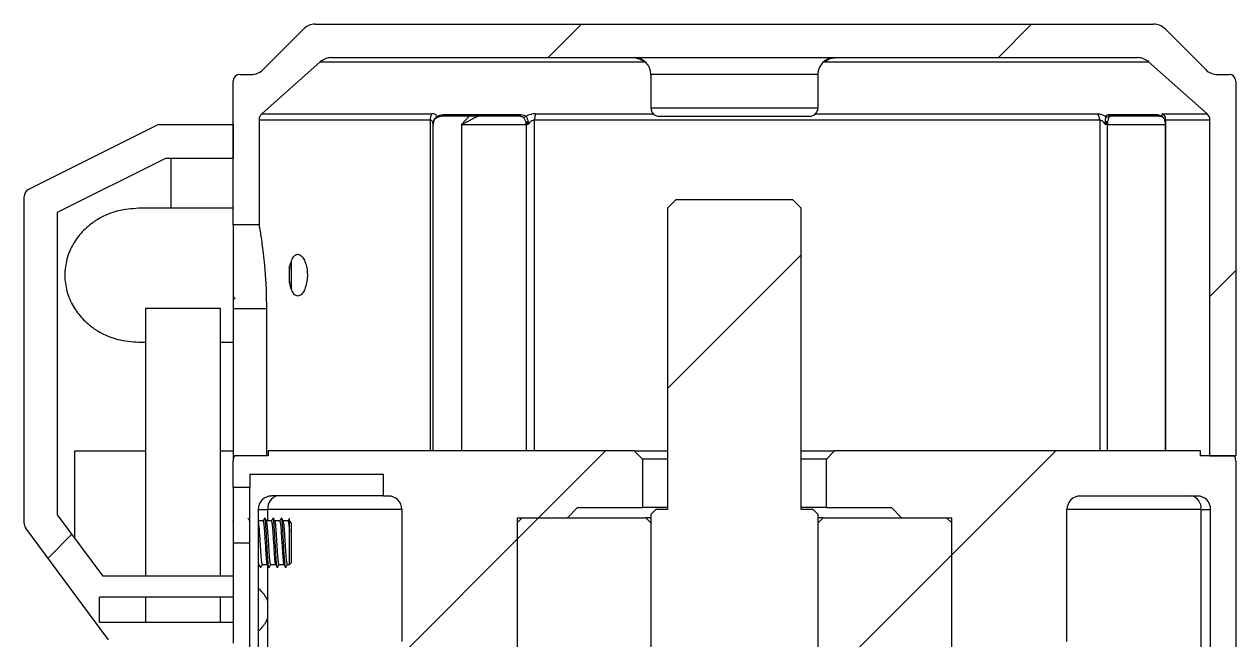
# Model space of a CAD drawing. Header units: millimetres. Extents: x 0 to 279, y 0 to 216.
# Drawn here: x 228.32 to 240.4, y 115.49 to 121.62 of the extents above; entities that cross this region are included whole.
import ezdxf

# ---------------------------------------------------------------- set-up
doc = ezdxf.new("R2010")
doc.units = ezdxf.units.MM
doc.layers.add('TITLE_BLOCK_TEXT', color=8, linetype='Continuous')

msp = doc.modelspace()

# ---------------------------------------------------------------- hatches: boundary and pattern name
at = {"layer": 'TITLE_BLOCK_TEXT', "linetype": 'Continuous', "lineweight": 18}
h = msp.add_hatch(dxfattribs=at)
h.set_pattern_fill('ANSI31', color=256, style=0)
edge = h.paths.add_edge_path(flags=0)
edge.add_line((230.404, 121.058), (230.404, 119.625))
edge.add_line((230.404, 119.625), (230.663, 119.625))
edge.add_line((230.663, 119.625), (230.663, 120.671))
edge.add_arc((230.746, 120.671), 0.0833, 131.5434, 180, ccw=False)
edge.add_line((230.691, 120.733), (231.274, 121.25))
edge.add_arc((231.384, 121.125), 0.167, 90, 131.5434, ccw=False)
edge.add_line((231.384, 121.291), (239.425, 121.291))
edge.add_arc((239.425, 121.125), 0.167, 48.4566, 90, ccw=False)
edge.add_line((239.535, 121.25), (240.118, 120.733))
edge.add_arc((240.063, 120.671), 0.0833, 0, 48.4566, ccw=False)
edge.add_line((240.146, 120.671), (240.146, 117.325))
edge.add_line((240.146, 117.325), (240.404, 117.325))
edge.add_line((240.404, 117.325), (240.404, 121.058))
edge.add_arc((240.338, 121.058), 0.0667, 0, 90)
edge.add_line((240.338, 121.125), (240.223, 121.125))
edge.add_arc((240.223, 121.291), 0.167, 225, 270.0044, ccw=False)
edge.add_line((240.106, 121.174), (239.703, 121.576))
edge.add_arc((239.585, 121.458), 0.167, 45, 90)
edge.add_line((239.585, 121.625), (231.223, 121.625))
edge.add_arc((231.223, 121.458), 0.167, 90, 135)
edge.add_line((231.106, 121.576), (230.703, 121.174))
edge.add_arc((230.585, 121.291), 0.167, 269.9956, 315, ccw=False)
edge.add_line((230.585, 121.125), (230.471, 121.125))
edge.add_arc((230.471, 121.058), 0.0667, 90, 180)
h = msp.add_hatch(dxfattribs=at)
h.set_pattern_fill('ANSI31', color=256, style=0)
edge = h.paths.add_edge_path(flags=0)
edge.add_line((228.654, 119.752), (229.733, 120.291))
edge.add_line((229.733, 120.291), (230.404, 120.291))
edge.add_line((230.404, 120.291), (230.404, 120.625))
edge.add_line((230.404, 120.625), (229.674, 120.625))
edge.add_arc((229.674, 120.541), 0.0833, 90, 116.5651)
edge.add_line((229.637, 120.616), (228.367, 119.981))
edge.add_arc((228.404, 119.907), 0.0833, 116.5651, 180)
edge.add_line((228.321, 119.907), (228.321, 116.652))
edge.add_arc((228.404, 116.652), 0.0833, 180, 216.6071)
edge.add_line((228.338, 116.603), (229.163, 115.492))
edge.add_arc((229.23, 115.541), 0.0833, 216.6071, 270)
edge.add_line((229.23, 115.458), (230.404, 115.458))
edge.add_line((230.404, 115.458), (230.404, 115.666))
edge.add_line((230.404, 115.666), (229.071, 115.666))
edge.add_line((229.071, 115.666), (229.071, 115.916))
edge.add_line((229.071, 115.916), (230.404, 115.916))
edge.add_line((230.404, 115.916), (230.404, 116.125))
edge.add_line((230.404, 116.125), (229.108, 116.125))
edge.add_line((229.108, 116.125), (228.654, 116.735))
edge.add_line((228.654, 116.735), (228.654, 119.752))
h = msp.add_hatch(dxfattribs=at)
h.set_pattern_fill('ANSI31', color=256, style=0)
h.paths.add_polyline_path([(235.988, 119.875), (234.821, 119.875), (234.738, 119.791), (234.738, 116.791), (234.621, 116.791), (234.571, 116.741), (234.571, 99.741), (234.654, 99.658), (236.071, 99.658), (236.071, 102.075), (236.238, 102.152), (236.238, 116.741), (236.188, 116.791), (236.071, 116.791), (236.071, 119.791)], flags=0)
h = msp.add_hatch(dxfattribs=at)
h.set_pattern_fill('ANSI31', color=256, style=0)
edge = h.paths.add_edge_path(flags=0)
edge.add_arc((231.954, 116.791), 0.133, 0, 90.0108, ccw=False)
edge.add_line((232.088, 116.791), (232.088, 115.475))
edge.add_line((232.088, 115.475), (232.154, 115.408))
edge.add_line((232.154, 115.408), (232.154, 115.125))
edge.add_line((232.154, 115.125), (232.204, 115.075))
edge.add_line((232.204, 115.075), (233.179, 115.075))
edge.add_line((233.179, 115.075), (233.238, 115.241))
edge.add_line((233.238, 115.241), (233.238, 116.708))
edge.add_line((233.238, 116.708), (233.738, 116.708))
edge.add_line((233.738, 116.708), (233.838, 116.808))
edge.add_line((233.838, 116.808), (234.488, 116.808))
edge.add_line((234.488, 116.808), (234.488, 117.291))
edge.add_line((234.488, 117.291), (234.404, 117.375))
edge.add_line((234.404, 117.375), (230.754, 117.375))
edge.add_line((230.754, 117.375), (230.754, 117.325))
edge.add_line((230.754, 117.325), (230.418, 117.325))
edge.add_arc((230.504, 117.275), 0.1, 150, 180)
edge.add_line((230.404, 117.275), (230.404, 117.008))
edge.add_line((230.404, 117.008), (230.571, 117.008))
edge.add_line((230.571, 117.008), (230.571, 117.141))
edge.add_line((230.571, 117.141), (231.904, 117.141))
edge.add_line((231.904, 117.141), (231.904, 116.925))
edge.add_line((231.904, 116.925), (231.954, 116.925))
h = msp.add_hatch(dxfattribs=at)
h.set_pattern_fill('ANSI31', color=256, style=0)
edge = h.paths.add_edge_path(flags=0)
edge.add_line((238.654, 115.408), (238.721, 115.475))
edge.add_line((238.721, 115.475), (238.721, 116.791))
edge.add_arc((238.854, 116.791), 0.133, 90, 180, ccw=False)
edge.add_line((238.854, 116.925), (240.021, 116.925))
edge.add_arc((240.021, 116.791), 0.133, 0, 90, ccw=False)
edge.add_line((240.154, 116.791), (240.154, 115.241))
edge.add_line((240.154, 115.241), (240.404, 115.241))
edge.add_line((240.404, 115.241), (240.404, 117.275))
edge.add_arc((240.304, 117.275), 0.1, 0, 30)
edge.add_line((240.391, 117.325), (240.054, 117.325))
edge.add_line((240.054, 117.325), (240.054, 117.375))
edge.add_line((240.054, 117.375), (236.404, 117.375))
edge.add_line((236.404, 117.375), (236.321, 117.291))
edge.add_line((236.321, 117.291), (236.321, 116.808))
edge.add_line((236.321, 116.808), (236.971, 116.808))
edge.add_line((236.971, 116.808), (237.071, 116.708))
edge.add_line((237.071, 116.708), (237.571, 116.708))
edge.add_line((237.571, 116.708), (237.571, 115.241))
edge.add_line((237.571, 115.241), (237.629, 115.075))
edge.add_line((237.629, 115.075), (238.604, 115.075))
edge.add_line((238.604, 115.075), (238.654, 115.125))
edge.add_line((238.654, 115.125), (238.654, 115.408))
h = msp.add_hatch(dxfattribs=at)
h.set_pattern_fill('ANSI31', color=256, style=0)
h.paths.add_polyline_path([(233.238, 115.425), (233.288, 115.375), (234.521, 115.375), (234.571, 115.425), (234.571, 116.658), (234.521, 116.708), (233.288, 116.708), (233.238, 116.658)], flags=0)
h = msp.add_hatch(dxfattribs=at)
h.set_pattern_fill('ANSI31', color=256, style=0)
h.paths.add_polyline_path([(236.238, 115.425), (236.288, 115.375), (237.521, 115.375), (237.571, 115.425), (237.571, 116.658), (237.521, 116.708), (236.288, 116.708), (236.238, 116.658)], flags=0)

# ---------------------------------------------------------------- linework, layer by layer
at = {"color": 7, "linetype": 'Continuous', "lineweight": 25}
for p, q in [((231.106, 121.576), (230.703, 121.174)), ((231.223, 121.625), (239.585, 121.625)), ((240.106, 121.174), (239.703, 121.576)), ((231.274, 121.25), (230.691, 120.733)), ((231.274, 121.25), (234.505, 121.25)), ((239.425, 121.291), (231.384, 121.291)), ((234.429, 121.288), (234.47, 121.281)), ((236.304, 121.25), (239.535, 121.25)), ((240.118, 120.733), (239.535, 121.25)), ((230.471, 121.125), (230.585, 121.125)), ((234.571, 121.125), (234.571, 120.791)), ((236.238, 120.791), (236.238, 121.125)), ((240.223, 121.125), (240.338, 121.125)), ((230.404, 119.625), (230.404, 121.058)), ((240.404, 121.058), (240.404, 117.325)), ((230.691, 120.733), (232.387, 120.733)), ((233.278, 120.721), (232.498, 120.721)), ((239.627, 120.721), (239.133, 120.721)), ((239.681, 120.733), (240.118, 120.733)), ((228.367, 119.981), (229.637, 120.616)), ((229.674, 120.625), (230.404, 120.625)), ((230.404, 120.625), (230.404, 120.291)), ((230.663, 120.671), (230.663, 119.625)), ((230.663, 120.671), (232.369, 120.671)), ((232.402, 120.657), (232.399, 120.625)), ((232.399, 120.625), (232.402, 120.651)), ((232.399, 117.375), (232.399, 120.625)), ((232.399, 120.625), (232.399, 120.625)), ((233.263, 120.708), (232.477, 120.708)), ((232.759, 120.708), (232.682, 120.625)), ((232.682, 120.625), (233.327, 120.625)), ((233.325, 120.651), (233.345, 120.625)), ((233.345, 120.625), (233.327, 120.625)), ((233.345, 120.625), (233.347, 120.657)), ((233.41, 120.671), (239.048, 120.671)), ((234.654, 120.708), (236.154, 120.708)), ((239.102, 120.657), (239.105, 120.625)), ((239.105, 120.625), (239.126, 120.651)), ((239.125, 120.625), (239.105, 120.625)), ((239.656, 120.708), (239.159, 120.708)), ((239.699, 120.671), (239.699, 117.375)), ((239.706, 120.671), (240.146, 120.671)), ((240.146, 117.325), (240.146, 120.671)), ((228.654, 119.752), (229.733, 120.291)), ((229.733, 120.291), (230.404, 120.291)), ((229.783, 120.291), (229.783, 119.791)), ((228.321, 116.652), (228.321, 119.907)), ((234.821, 119.875), (234.738, 119.791)), ((235.988, 119.875), (234.821, 119.875)), ((236.071, 119.791), (235.988, 119.875)), ((228.654, 116.735), (228.654, 119.752)), ((230.404, 119.791), (229.461, 119.791)), ((234.738, 119.791), (234.738, 116.791)), ((236.071, 116.791), (236.071, 119.791)), ((230.404, 119.625), (230.404, 118.791)), ((230.663, 119.625), (230.404, 119.625)), ((230.988, 118.979), (230.988, 119.268)), ((230.967, 119.052), (230.967, 119.219)), ((229.529, 118.791), (229.529, 116.125)), ((229.904, 118.791), (229.529, 118.791)), ((230.279, 118.791), (229.904, 118.791)), ((230.279, 116.125), (230.279, 118.791)), ((230.404, 118.791), (230.737, 118.791)), ((230.404, 118.791), (230.404, 117.325)), ((230.737, 118.791), (230.737, 117.325)), ((229.461, 118.458), (229.529, 118.458)), ((230.279, 118.458), (230.404, 118.458)), ((228.827, 116.503), (228.827, 117.375)), ((228.827, 117.375), (229.529, 117.375)), ((230.279, 117.375), (230.404, 117.375)), ((230.754, 117.375), (230.754, 117.325)), ((234.404, 117.375), (230.754, 117.375)), ((234.404, 117.375), (234.488, 117.291)), ((234.404, 117.375), (234.738, 117.375)), ((236.071, 117.375), (236.404, 117.375)), ((236.321, 117.291), (236.404, 117.375)), ((240.054, 117.375), (236.404, 117.375)), ((240.054, 117.325), (240.054, 117.375)), ((230.418, 117.325), (230.404, 117.325)), ((230.404, 117.325), (230.404, 117.275)), ((230.404, 117.008), (230.404, 117.275)), ((230.754, 117.325), (230.418, 117.325)), ((234.488, 117.291), (234.488, 116.808)), ((234.738, 117.291), (234.488, 117.291)), ((236.321, 117.291), (236.071, 117.291)), ((236.321, 116.808), (236.321, 117.291)), ((240.391, 117.325), (240.054, 117.325)), ((240.146, 117.325), (240.404, 117.325)), ((240.404, 117.275), (240.404, 115.241)), ((230.571, 117.141), (231.904, 117.141)), ((230.571, 117.141), (230.571, 117.008)), ((231.904, 116.925), (231.904, 117.141)), ((230.571, 117.008), (230.404, 117.008)), ((230.404, 117.008), (230.404, 116.458)), ((230.571, 116.458), (230.571, 117.008)), ((231.904, 116.925), (230.788, 116.925)), ((231.904, 116.925), (231.954, 116.925)), ((238.854, 116.925), (240.021, 116.925)), ((229.108, 116.125), (228.654, 116.735)), ((230.654, 116.791), (230.654, 115.241)), ((230.654, 116.791), (230.752, 116.791)), ((232.088, 116.791), (232.088, 115.475)), ((233.838, 116.808), (233.738, 116.708)), ((233.838, 116.808), (234.488, 116.808)), ((234.738, 116.808), (234.488, 116.808)), ((234.621, 116.791), (234.571, 116.741)), ((234.571, 116.741), (234.571, 99.741)), ((234.738, 116.791), (234.621, 116.791)), ((236.321, 116.808), (236.071, 116.808)), ((236.188, 116.791), (236.071, 116.791)), ((236.238, 116.741), (236.188, 116.791)), ((236.238, 102.152), (236.238, 116.741)), ((236.321, 116.808), (236.971, 116.808)), ((237.071, 116.708), (236.971, 116.808)), ((238.721, 115.475), (238.721, 116.791)), ((240.057, 116.791), (240.154, 116.791)), ((240.057, 116.791), (240.057, 115.241)), ((240.154, 115.241), (240.154, 116.791)), ((230.406, 116.674), (230.404, 116.676)), ((230.656, 116.674), (230.655, 116.674)), ((230.703, 116.675), (230.658, 116.675)), ((230.786, 116.675), (230.738, 116.675)), ((230.87, 116.675), (230.822, 116.675)), ((230.953, 116.675), (230.905, 116.675)), ((230.988, 116.654), (230.967, 116.675)), ((230.988, 116.262), (230.988, 116.654)), ((233.288, 116.708), (233.238, 116.658)), ((233.238, 116.708), (233.738, 116.708)), ((233.238, 116.708), (233.238, 115.241)), ((233.238, 116.658), (233.238, 115.425)), ((233.288, 116.708), (234.521, 116.708)), ((234.521, 116.708), (234.571, 116.658)), ((234.571, 116.708), (234.521, 116.708)), ((234.571, 116.658), (234.571, 115.425)), ((236.238, 116.658), (236.288, 116.708)), ((236.288, 116.708), (236.238, 116.708)), ((236.238, 115.425), (236.238, 116.658)), ((236.288, 116.708), (237.521, 116.708)), ((237.071, 116.708), (237.571, 116.708)), ((237.571, 116.658), (237.521, 116.708)), ((237.571, 115.241), (237.571, 116.708)), ((237.571, 115.425), (237.571, 116.658)), ((229.163, 115.492), (228.338, 116.603)), ((230.967, 116.241), (230.967, 116.566)), ((230.404, 116.458), (230.571, 116.458)), ((230.404, 116.458), (230.404, 116.125)), ((230.571, 115.241), (230.571, 116.458)), ((230.967, 116.241), (230.988, 116.262)), ((230.404, 116.125), (229.108, 116.125)), ((230.404, 116.125), (230.404, 115.916)), ((230.658, 116.241), (230.661, 116.241)), ((230.696, 116.241), (230.744, 116.241)), ((230.779, 116.241), (230.827, 116.241)), ((230.863, 116.241), (230.911, 116.241)), ((230.946, 116.241), (230.967, 116.241)), ((230.404, 115.916), (229.071, 115.916)), ((229.071, 115.666), (229.071, 115.916)), ((229.529, 115.916), (229.529, 115.666)), ((230.279, 115.666), (230.279, 115.916)), ((230.404, 115.916), (230.404, 115.666)), ((230.752, 115.877), (230.752, 115.876)), ((230.752, 115.707), (230.752, 115.876)), ((229.071, 115.666), (230.404, 115.666)), ((230.404, 115.666), (230.404, 115.458)), ((230.752, 115.707), (230.752, 115.706)), ((230.752, 115.241), (230.752, 115.706))]:
    msp.add_line(p, q, dxfattribs=at)
at = {"color": 8, "linetype": 'Continuous', "lineweight": 25}
for p, q in [((236.238, 121.125), (234.571, 121.125)), ((233.422, 120.733), (234.595, 120.733)), ((234.571, 120.791), (236.238, 120.791)), ((236.214, 120.733), (239.026, 120.733)), ((232.369, 120.671), (232.369, 117.375)), ((232.682, 120.625), (232.682, 117.375)), ((233.327, 120.625), (233.327, 117.375)), ((233.41, 117.375), (233.41, 120.671)), ((239.048, 120.671), (239.048, 117.375)), ((239.125, 120.625), (239.699, 120.625)), ((239.125, 117.375), (239.125, 120.625)), ((239.706, 117.375), (239.706, 120.671)), ((230.752, 116.675), (230.752, 116.791)), ((232.088, 116.791), (230.752, 116.791)), ((240.057, 116.791), (238.721, 116.791)), ((230.752, 115.877), (230.752, 116.228))]:
    msp.add_line(p, q, dxfattribs=at)
at = {"color": 8, "linetype": 'Continuous', "lineweight": 25, "flags": 128}
for points in [[(234.505, 121.25), (234.509, 121.252), (234.511, 121.253)], [(236.298, 121.253), (236.3, 121.252), (236.304, 121.25)]]:
    msp.add_lwpolyline(points, dxfattribs=at)
at = {"color": 7, "linetype": 'Continuous', "lineweight": 25, "flags": 128}
for points in [[(232.402, 120.657), (232.403, 120.656), (232.403, 120.655), (232.403, 120.654), (232.404, 120.653), (232.404, 120.653), (232.403, 120.652), (232.403, 120.652), (232.402, 120.651)], [(232.442, 120.707), (232.442, 120.705), (232.443, 120.703), (232.443, 120.702), (232.443, 120.701), (232.443, 120.7), (232.443, 120.7), (232.443, 120.699), (232.443, 120.699)]]:
    msp.add_lwpolyline(points, dxfattribs=at)
at = {"color": 7, "linetype": 'Continuous', "lineweight": 25}
for centre, radius, start, end in [((231.223, 121.458), 0.167, 90, 135), ((239.585, 121.458), 0.167, 45, 90), ((231.384, 121.125), 0.167, 90, 131.5434), ((234.404, 121.125), 0.167, 0, 90), ((236.404, 121.125), 0.167, 90, 180), ((239.425, 121.125), 0.167, 48.4566, 90), ((230.471, 121.058), 0.0667, 90, 180), ((230.585, 121.291), 0.167, 269.9956, 315), ((240.223, 121.291), 0.167, 225, 270.0044), ((240.338, 121.058), 0.0667, 0, 90), ((230.746, 120.671), 0.0833, 131.5434, 180), ((232.478, 120.673), 0.108, 146.4812, 181.3819), ((232.475, 120.734), 0.0257, 273.8949, 329.442), ((233.26, 120.727), 0.019, 279.2715, 341.0181), ((233.561, 120.674), 0.151, 157.1873, 181.3766), ((234.654, 120.791), 0.0833, 180, 270), ((236.154, 120.791), 0.0833, 270, 0), ((238.952, 120.672), 0.0958, 358.9161, 39.2297), ((239.16, 120.743), 0.0352, 219.9748, 268.6527), ((239.657, 120.75), 0.0421, 224.5137, 269.4677), ((239.619, 120.671), 0.0872, 359.4861, 44.9314), ((240.063, 120.671), 0.0833, 0, 48.4566), ((229.674, 120.541), 0.0833, 90, 116.5651), ((233.298, 120.75), 0.0508, 268.8913, 301.2034), ((233.283, 120.872), 0.225, 280.8036, 286.649), ((233.186, 120.625), 0.141, 359.926, 10.7145), ((239.152, 120.823), 0.173, 253.274, 261.5112), ((239.136, 120.755), 0.0555, 240.133, 272.0281), ((239.601, 120.625), 0.476, 176.8525, 180.0317), ((239.677, 120.71), 0.011, 199.3277, 266.6608), ((228.404, 119.907), 0.0833, 116.5651, 180), ((230.504, 117.275), 0.1, 150, 180), ((240.304, 117.275), 0.1, 0, 30), ((230.788, 116.791), 0.133, 90, 180), ((230.87, 116.808), 0.119, 101.4218, 188.0495), ((231.954, 116.791), 0.133, 0, 90.0108), ((238.854, 116.791), 0.133, 90, 180), ((239.939, 116.808), 0.119, 351.9505, 78.5782), ((240.021, 116.791), 0.133, 0, 90), ((228.404, 116.652), 0.0833, 180, 216.6071)]:
    msp.add_arc(centre, radius, start, end, dxfattribs=at)
for points, knots in [([(234.424, 121.288), (234.435, 121.286), (234.462, 121.283), (234.489, 121.262), (234.505, 121.25)], [0, 0, 0, 0, 0.3899517, 1, 1, 1, 1]), ([(236.304, 121.25), (236.32, 121.262), (236.353, 121.286), (236.386, 121.29), (236.403, 121.291)], [0, 0, 0, 0, 0.501051, 1, 1, 1, 1]), ([(232.442, 120.707), (232.436, 120.714), (232.425, 120.729), (232.4, 120.732), (232.387, 120.733)], [0, 0, 0, 0, 0.499655, 1, 1, 1, 1]), ([(232.498, 120.721), (232.489, 120.72), (232.475, 120.719), (232.456, 120.713), (232.446, 120.709), (232.442, 120.707)], [0, 0, 0, 0, 0.4983329, 0.7527056, 1, 1, 1, 1]), ([(233.324, 120.707), (233.321, 120.709), (233.316, 120.713), (233.301, 120.719), (233.288, 120.72), (233.278, 120.721)], [0, 0, 0, 0, 0.247223, 0.502234, 1, 1, 1, 1]), ([(233.422, 120.733), (233.405, 120.732), (233.372, 120.729), (233.34, 120.714), (233.324, 120.707)], [0, 0, 0, 0, 0.500345, 1, 1, 1, 1]), ([(239.026, 120.733), (239.038, 120.732), (239.063, 120.729), (239.093, 120.714), (239.109, 120.707)], [0, 0, 0, 0, 0.500345, 1, 1, 1, 1]), ([(239.133, 120.721), (239.127, 120.72), (239.117, 120.719), (239.11, 120.713), (239.109, 120.709), (239.109, 120.707)], [0, 0, 0, 0, 0.4983329, 0.7527056, 1, 1, 1, 1]), ([(239.667, 120.707), (239.663, 120.709), (239.655, 120.713), (239.64, 120.719), (239.632, 120.72), (239.627, 120.721)], [0, 0, 0, 0, 0.247223, 0.502234, 1, 1, 1, 1]), ([(239.681, 120.733), (239.675, 120.732), (239.663, 120.729), (239.666, 120.714), (239.667, 120.707)], [0, 0, 0, 0, 0.5003449, 1, 1, 1, 1]), ([(232.399, 120.625), (232.398, 120.636), (232.396, 120.652), (232.385, 120.666), (232.377, 120.67), (232.372, 120.67), (232.369, 120.671)], [0, 0, 0, 0, 0.4989324, 0.7682538, 0.8870257, 1, 1, 1, 1]), ([(232.442, 120.707), (232.437, 120.704), (232.427, 120.699), (232.416, 120.687), (232.406, 120.673), (232.403, 120.662), (232.402, 120.657)], [0, 0, 0, 0, 0.247745, 0.492965, 0.741291, 1, 1, 1, 1]), ([(232.402, 120.651), (232.404, 120.657), (232.408, 120.667), (232.417, 120.68), (232.429, 120.691), (232.438, 120.697), (232.443, 120.699)], [0, 0, 0, 0, 0.2700204, 0.501951, 0.7500607, 1, 1, 1, 1]), ([(232.443, 120.699), (232.446, 120.701), (232.452, 120.703), (232.461, 120.706), (232.469, 120.708), (232.474, 120.708), (232.477, 120.708)], [0, 0, 0, 0, 0.224234, 0.457677, 0.713003, 1, 1, 1, 1]), ([(232.682, 120.625), (232.718, 120.643), (232.773, 120.672), (232.825, 120.702), (232.84, 120.706), (232.846, 120.708)], [0, 0, 0, 0, 0.51602, 0.790945, 1, 1, 1, 1]), ([(233.263, 120.708), (233.267, 120.708), (233.275, 120.708), (233.284, 120.706), (233.292, 120.703), (233.295, 120.701), (233.297, 120.699)], [0, 0, 0, 0, 0.286997, 0.542323, 0.775766, 1, 1, 1, 1]), ([(233.297, 120.699), (233.299, 120.697), (233.304, 120.691), (233.311, 120.68), (233.318, 120.667), (233.322, 120.657), (233.325, 120.651)], [0, 0, 0, 0, 0.249913, 0.498048, 0.72995, 1, 1, 1, 1]), ([(233.347, 120.657), (233.346, 120.662), (233.345, 120.673), (233.339, 120.687), (233.332, 120.699), (233.327, 120.704), (233.324, 120.707)], [0, 0, 0, 0, 0.258709, 0.507036, 0.752255, 1, 1, 1, 1]), ([(233.41, 120.671), (233.407, 120.67), (233.401, 120.67), (233.388, 120.666), (233.367, 120.652), (233.354, 120.636), (233.345, 120.625)], [0, 0, 0, 0, 0.112912, 0.231636, 0.500888, 1, 1, 1, 1]), ([(239.105, 120.625), (239.096, 120.636), (239.083, 120.652), (239.064, 120.666), (239.054, 120.67), (239.05, 120.67), (239.048, 120.671)], [0, 0, 0, 0, 0.498932, 0.768254, 0.887026, 1, 1, 1, 1]), ([(239.109, 120.707), (239.108, 120.704), (239.107, 120.699), (239.104, 120.687), (239.102, 120.673), (239.102, 120.662), (239.102, 120.657)], [0, 0, 0, 0, 0.247745, 0.492965, 0.741291, 1, 1, 1, 1]), ([(239.126, 120.651), (239.128, 120.657), (239.131, 120.667), (239.135, 120.68), (239.137, 120.691), (239.138, 120.697), (239.138, 120.699)], [0, 0, 0, 0, 0.27002, 0.501951, 0.750061, 1, 1, 1, 1]), ([(239.138, 120.699), (239.138, 120.701), (239.139, 120.703), (239.143, 120.706), (239.15, 120.708), (239.156, 120.708), (239.159, 120.708)], [0, 0, 0, 0, 0.224234, 0.457677, 0.713003, 1, 1, 1, 1]), ([(239.656, 120.708), (239.658, 120.708), (239.66, 120.708), (239.665, 120.706), (239.671, 120.703), (239.676, 120.701), (239.679, 120.699)], [0, 0, 0, 0, 0.286997, 0.542323, 0.775766, 1, 1, 1, 1]), ([(239.7, 120.657), (239.699, 120.662), (239.696, 120.673), (239.689, 120.687), (239.679, 120.699), (239.671, 120.704), (239.667, 120.707)], [0, 0, 0, 0, 0.258709, 0.507036, 0.752255, 1, 1, 1, 1]), ([(239.699, 120.656), (239.699, 120.656), (239.697, 120.648), (239.701, 120.636), (239.704, 120.625)], [0, 0, 0, 0, 0.046937, 1, 1, 1, 1]), ([(229.461, 119.791), (229.392, 119.786), (229.24, 119.775), (229.048, 119.688), (228.902, 119.566), (228.806, 119.441), (228.742, 119.293), (228.718, 119.125), (228.742, 118.957), (228.806, 118.809), (228.902, 118.684), (229.048, 118.561), (229.24, 118.474), (229.392, 118.463), (229.461, 118.458)], [0, 0, 0, 0, 0.106412, 0.234112, 0.307391, 0.37059, 0.438003, 0.5, 0.561996, 0.62941, 0.692607, 0.765888, 0.893588, 1, 1, 1, 1]), ([(230.663, 119.625), (230.663, 119.625), (230.663, 119.624), (230.663, 119.621), (230.666, 119.607), (230.67, 119.582), (230.676, 119.546), (230.683, 119.503), (230.69, 119.45), (230.699, 119.388), (230.707, 119.32), (230.715, 119.244), (230.722, 119.162), (230.727, 119.098), (230.731, 119.031), (230.734, 118.962), (230.735, 118.899), (230.736, 118.842), (230.736, 118.808), (230.737, 118.791)], [0, 0, 0, 0, 0.01462, 0.069043, 0.120961, 0.226548, 0.280337, 0.332534, 0.438659, 0.492706, 0.545591, 0.653148, 0.707952, 0.76088, 0.814182, 0.868673, 0.92358, 0.961719, 1, 1, 1, 1]), ([(231.049, 118.916), (231.06, 118.919), (231.082, 118.924), (231.113, 118.966), (231.135, 119.026), (231.146, 119.097), (231.145, 119.165), (231.134, 119.226), (231.115, 119.277), (231.089, 119.316), (231.066, 119.331), (231.042, 119.334), (231.018, 119.324), (230.991, 119.285), (230.973, 119.226), (230.965, 119.157), (230.965, 119.088), (230.973, 119.025), (230.989, 118.972), (231.011, 118.933), (231.033, 118.918), (231.046, 118.917), (231.049, 118.916)], [0, 0, 0, 0, 0.060579, 0.121221, 0.179547, 0.232346, 0.280214, 0.326489, 0.374642, 0.427022, 0.484272, 0.502349, 0.561404, 0.620567, 0.676614, 0.728534, 0.77762, 0.825771, 0.874825, 0.926335, 0.981371, 1, 1, 1, 1]), ([(230.41, 118.909), (230.413, 118.904), (230.417, 118.897), (230.422, 118.889), (230.423, 118.886)], [0, 0, 0, 0, 0.661485, 1, 1, 1, 1]), ([(230.572, 116.674), (230.569, 116.679), (230.564, 116.689), (230.558, 116.699), (230.555, 116.704)], [0, 0, 0, 0, 0.499889, 1, 1, 1, 1]), ([(230.696, 116.241), (230.695, 116.244), (230.692, 116.249), (230.687, 116.286), (230.683, 116.341), (230.678, 116.41), (230.674, 116.484), (230.669, 116.556), (230.665, 116.615), (230.66, 116.659), (230.657, 116.669), (230.656, 116.674)], [0, 0, 0, 0, 0.111062, 0.222121, 0.333299, 0.444412, 0.555511, 0.666688, 0.777813, 0.888915, 1, 1, 1, 1]), ([(230.719, 116.704), (230.716, 116.699), (230.711, 116.689), (230.705, 116.679), (230.702, 116.675)], [0, 0, 0, 0, 0.518823, 1, 1, 1, 1]), ([(230.703, 116.675), (230.704, 116.672), (230.707, 116.668), (230.712, 116.63), (230.717, 116.575), (230.721, 116.506), (230.726, 116.432), (230.73, 116.361), (230.734, 116.301), (230.739, 116.257), (230.742, 116.247), (230.743, 116.243)], [0, 0, 0, 0, 0.111052, 0.222101, 0.33327, 0.444372, 0.555462, 0.666629, 0.777745, 0.888836, 1, 1, 1, 1]), ([(230.763, 116.216), (230.763, 116.214), (230.761, 116.205), (230.757, 116.226), (230.751, 116.278), (230.747, 116.361), (230.741, 116.458), (230.736, 116.555), (230.731, 116.638), (230.725, 116.69), (230.722, 116.711), (230.72, 116.702), (230.719, 116.701)], [0, 0, 0, 0, 0.027119, 0.144501, 0.264967, 0.380665, 0.500085, 0.619505, 0.735203, 0.855668, 0.97305, 1, 1, 1, 1]), ([(230.739, 116.674), (230.736, 116.679), (230.73, 116.689), (230.724, 116.699), (230.721, 116.704)], [0, 0, 0, 0, 0.499889, 1, 1, 1, 1]), ([(230.779, 116.241), (230.778, 116.244), (230.775, 116.249), (230.77, 116.286), (230.766, 116.341), (230.762, 116.41), (230.757, 116.484), (230.752, 116.556), (230.748, 116.615), (230.743, 116.659), (230.74, 116.669), (230.739, 116.674)], [0, 0, 0, 0, 0.111064, 0.222125, 0.333306, 0.44442, 0.555522, 0.6667, 0.777827, 0.888931, 1, 1, 1, 1]), ([(230.803, 116.704), (230.8, 116.699), (230.794, 116.689), (230.788, 116.679), (230.786, 116.675)], [0, 0, 0, 0, 0.519351, 1, 1, 1, 1]), ([(230.786, 116.675), (230.788, 116.672), (230.791, 116.668), (230.795, 116.63), (230.8, 116.575), (230.804, 116.506), (230.809, 116.432), (230.813, 116.361), (230.817, 116.301), (230.822, 116.257), (230.825, 116.247), (230.827, 116.243)], [0, 0, 0, 0, 0.111077, 0.222151, 0.333345, 0.444472, 0.555587, 0.666778, 0.777918, 0.889035, 1, 1, 1, 1]), ([(230.847, 116.216), (230.846, 116.214), (230.844, 116.205), (230.84, 116.226), (230.835, 116.278), (230.83, 116.361), (230.825, 116.458), (230.819, 116.555), (230.814, 116.638), (230.809, 116.69), (230.805, 116.711), (230.803, 116.702), (230.803, 116.701)], [0, 0, 0, 0, 0.027276, 0.14459, 0.264986, 0.380617, 0.499967, 0.619318, 0.734949, 0.855345, 0.972659, 1, 1, 1, 1]), ([(230.822, 116.674), (230.819, 116.679), (230.814, 116.689), (230.808, 116.699), (230.805, 116.704)], [0, 0, 0, 0, 0.4998889, 1, 1, 1, 1]), ([(230.863, 116.241), (230.861, 116.244), (230.858, 116.249), (230.854, 116.286), (230.849, 116.341), (230.845, 116.41), (230.84, 116.484), (230.836, 116.556), (230.832, 116.615), (230.827, 116.659), (230.824, 116.669), (230.822, 116.674)], [0, 0, 0, 0, 0.111068, 0.222134, 0.333319, 0.444438, 0.555544, 0.666727, 0.777858, 0.888967, 1, 1, 1, 1]), ([(230.886, 116.704), (230.883, 116.699), (230.877, 116.689), (230.872, 116.679), (230.869, 116.675)], [0, 0, 0, 0, 0.519263, 1, 1, 1, 1]), ([(230.87, 116.675), (230.871, 116.672), (230.874, 116.668), (230.879, 116.63), (230.883, 116.575), (230.887, 116.506), (230.892, 116.432), (230.897, 116.361), (230.901, 116.301), (230.906, 116.257), (230.909, 116.247), (230.91, 116.243)], [0, 0, 0, 0, 0.111071, 0.22214, 0.333328, 0.444449, 0.555558, 0.666744, 0.777879, 0.88899, 1, 1, 1, 1]), ([(230.93, 116.216), (230.929, 116.214), (230.927, 116.205), (230.924, 116.226), (230.918, 116.278), (230.913, 116.361), (230.908, 116.458), (230.902, 116.555), (230.898, 116.638), (230.892, 116.69), (230.888, 116.711), (230.886, 116.702), (230.886, 116.701)], [0, 0, 0, 0, 0.026953, 0.144314, 0.264758, 0.380435, 0.499833, 0.619232, 0.734909, 0.855353, 0.972714, 1, 1, 1, 1]), ([(230.906, 116.674), (230.903, 116.679), (230.897, 116.689), (230.891, 116.699), (230.888, 116.704)], [0, 0, 0, 0, 0.498508, 1, 1, 1, 1]), ([(230.946, 116.241), (230.945, 116.244), (230.942, 116.249), (230.937, 116.286), (230.933, 116.341), (230.928, 116.41), (230.924, 116.484), (230.919, 116.556), (230.915, 116.615), (230.91, 116.659), (230.907, 116.669), (230.906, 116.674)], [0, 0, 0, 0, 0.111052, 0.222101, 0.33327, 0.444372, 0.555462, 0.666629, 0.777745, 0.888836, 1, 1, 1, 1]), ([(230.969, 116.704), (230.966, 116.699), (230.961, 116.689), (230.955, 116.679), (230.952, 116.675)], [0, 0, 0, 0, 0.5191201, 1, 1, 1, 1]), ([(230.953, 116.675), (230.954, 116.672), (230.957, 116.667), (230.962, 116.63), (230.965, 116.588), (230.967, 116.566)], [0, 0, 0, 0, 0.322184, 0.644358, 1, 1, 1, 1]), ([(230.967, 116.566), (230.967, 116.588), (230.967, 116.633), (230.967, 116.678), (230.967, 116.7), (230.967, 116.698), (230.967, 116.697)], [0, 0, 0, 0, 0.292095, 0.584196, 0.876066, 1, 1, 1, 1]), ([(230.654, 116.272), (230.655, 116.269), (230.657, 116.25), (230.659, 116.246), (230.66, 116.243)], [0, 0, 0, 0, 0.200144, 1, 1, 1, 1]), ([(230.66, 116.243), (230.663, 116.237), (230.669, 116.227), (230.675, 116.217), (230.678, 116.212)], [0, 0, 0, 0, 0.499889, 1, 1, 1, 1]), ([(230.743, 116.243), (230.746, 116.237), (230.752, 116.227), (230.758, 116.217), (230.761, 116.212)], [0, 0, 0, 0, 0.499889, 1, 1, 1, 1]), ([(230.827, 116.243), (230.83, 116.238), (230.836, 116.227), (230.841, 116.217), (230.844, 116.212)], [0, 0, 0, 0, 0.499888, 1, 1, 1, 1]), ([(230.91, 116.243), (230.913, 116.238), (230.919, 116.227), (230.925, 116.217), (230.928, 116.212)], [0, 0, 0, 0, 0.499889, 1, 1, 1, 1]), ([(230.68, 116.216), (230.679, 116.213), (230.679, 116.209), (230.678, 116.213), (230.678, 116.216)], [0, 0, 0, 0, 0.501102, 1, 1, 1, 1]), ([(230.68, 116.212), (230.683, 116.217), (230.688, 116.227), (230.694, 116.237), (230.697, 116.241)], [0, 0, 0, 0, 0.519032, 1, 1, 1, 1]), ([(230.763, 116.212), (230.766, 116.217), (230.772, 116.227), (230.777, 116.237), (230.78, 116.241)], [0, 0, 0, 0, 0.5190309, 1, 1, 1, 1]), ([(230.846, 116.212), (230.849, 116.217), (230.855, 116.227), (230.861, 116.237), (230.863, 116.241)], [0, 0, 0, 0, 0.519264, 1, 1, 1, 1]), ([(230.93, 116.212), (230.933, 116.217), (230.938, 116.227), (230.944, 116.237), (230.947, 116.241)], [0, 0, 0, 0, 0.518834, 1, 1, 1, 1]), ([(230.752, 115.877), (230.746, 115.888), (230.735, 115.911), (230.716, 115.939), (230.697, 115.964), (230.682, 115.981), (230.67, 115.993), (230.663, 115.998), (230.659, 116), (230.658, 116), (230.658, 116)], [0, 0, 0, 0, 0.160414, 0.325705, 0.485971, 0.651022, 0.775886, 0.90409, 0.951934, 1, 1, 1, 1]), ([(230.654, 115.588), (230.655, 115.587), (230.655, 115.584), (230.658, 115.583), (230.663, 115.585), (230.672, 115.592), (230.684, 115.604), (230.698, 115.62), (230.714, 115.641), (230.729, 115.664), (230.742, 115.685), (230.749, 115.699), (230.752, 115.706)], [0, 0, 0, 0, 0.074964, 0.151201, 0.259305, 0.370966, 0.478955, 0.589459, 0.710988, 0.835145, 0.917126, 1, 1, 1, 1])]:
    msp.add_open_spline(points, degree=3, knots=knots, dxfattribs=at)
at = {"color": 8, "linetype": 'Continuous', "lineweight": 25}
msp.add_open_spline([(239.706, 120.671), (239.705, 120.67), (239.703, 120.67), (239.699, 120.666), (239.699, 120.66), (239.699, 120.656)], degree=3, knots=[0, 0, 0, 0, 0.2370558, 0.4863152, 1, 1, 1, 1], dxfattribs=at)

doc.saveas('drawing.dxf')
